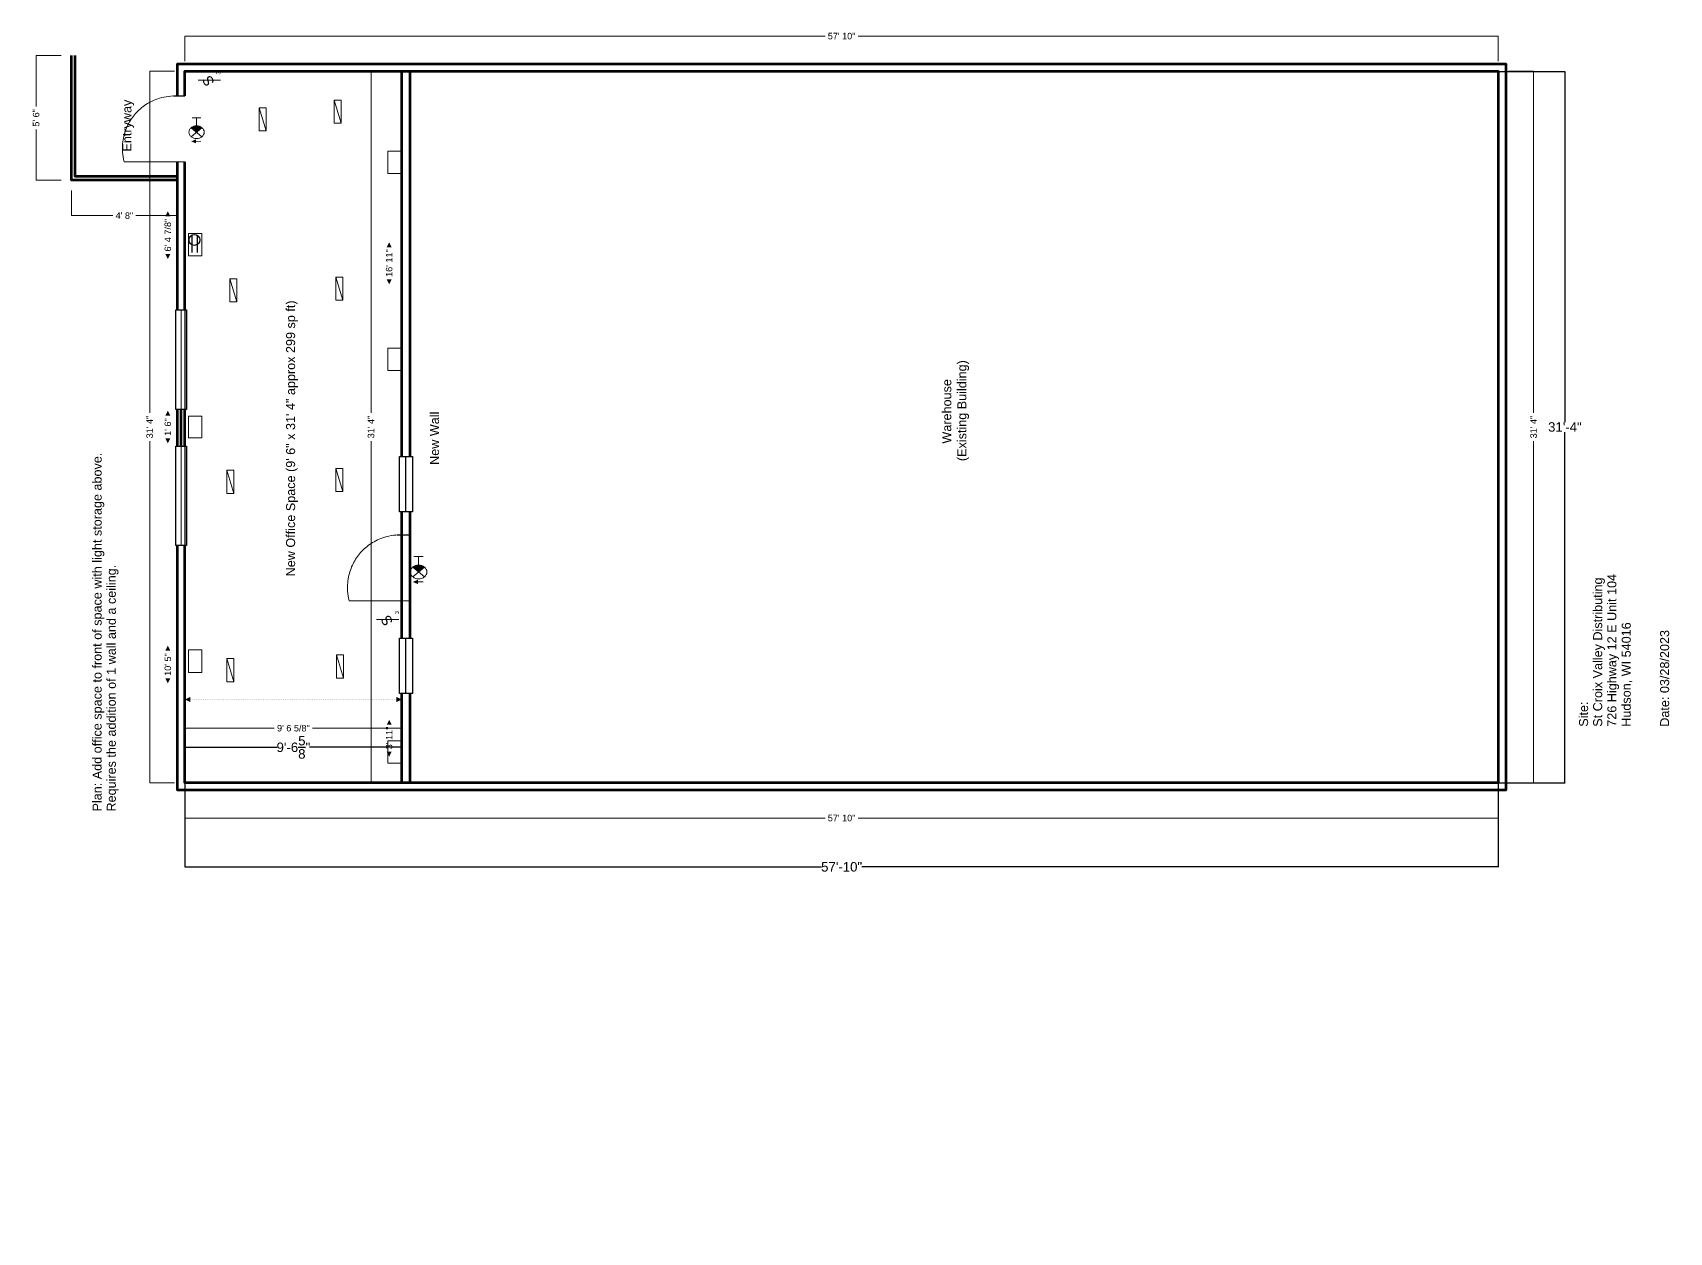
# Model space of a CAD drawing. Header units: inches. Extents: x -323 to 3091, y -1634 to 976.
# Drawn here: x -323 to 542, y 342 to 976 of the extents above; entities that cross this region are included whole.
import ezdxf

# ---------------------------------------------------------------- set-up
doc = ezdxf.new("R2010")
doc.units = ezdxf.units.IN
doc.header["$MEASUREMENT"] = 0
for name, color, linetype in [('PDF2_Geometry', 7, 'Continuous'), ('PDF2_Images', 7, 'Continuous'), ('PDF2_Text', 7, 'Continuous')]:
    doc.layers.add(name, color=color, linetype=linetype)
doc.layers.add('PDF2_Solid Fills', color=7, linetype='Continuous', true_color=0xffffff)
doc.styles.add('PDF Arial', font='arial.ttf')
doc.styles.add('PDF Comic Sans MS', font='comic.ttf')
doc.styles.get("Standard").update_dxf_attribs({"font": 'arial.ttf'})
doc.dimstyles.get("Standard").update_dxf_attribs({"dimtxt": 5, "dimasz": 0.18, "dimexe": 0.18, "dimexo": 0.0625, "dimgap": 0.09, "dimtad": 0, "dimtih": 1, "dimtoh": 1, "dimdec": 4, "dimzin": 0, "dimdsep": 46, "dimlunit": 4, "dimtxsty": 'Standard', "dimcen": 0.09, "dimadec": 0, "dimazin": 0, "dimtfac": 1, "dimtdec": 4, "dimtofl": 0, "dimtmove": 0, "dimatfit": 3, "dimfxl": 1, "dimtolj": 1, "dimtzin": 0, "dimarcsym": 0})
picture_1 = doc.add_image_def('image1.png', size_in_pixel=(45, 27))
picture_2 = doc.add_image_def('image2.png', size_in_pixel=(45, 27))
picture_3 = doc.add_image_def('image3.png', size_in_pixel=(44, 27))
picture_4 = doc.add_image_def('image4.png', size_in_pixel=(45, 27))
picture_5 = doc.add_image_def('image5.png', size_in_pixel=(45, 27))
picture_6 = doc.add_image_def('image6.png', size_in_pixel=(45, 27))

# ---------------------------------------------------------------- blocks, each defined once
blk = doc.blocks.new('*D6')
at = {"color": 0, "lineweight": -2, "transparency": 16777216}
for p, q in [((-242.17, 907.58), (-242.17, 534.77)), ((451.84, 579.36), (451.84, 534.77)), ((-241.99, 534.95), (94.22, 534.95)), ((451.66, 534.95), (115.46, 534.95))]:
    blk.add_line(p, q, dxfattribs=at)
at = {"color": 0, "transparency": 16777216}
for points in [[(-241.99, 534.98), (-241.99, 534.92), (-242.17, 534.95)], [(451.66, 534.98), (451.66, 534.92), (451.84, 534.95)]]:
    blk.add_solid(points, dxfattribs=at)
at = {"layer": 'Defpoints', "color": 0, "transparency": 16777216}
for p in [(-242.17, 907.64), (451.84, 579.43), (-242.17, 534.95)]:
    blk.add_point(p, dxfattribs=at)
at = {"color": 0, "transparency": 16777216, "insert": (104.84, 534.95), "char_height": 5, "attachment_point": 5}
blk.add_mtext('\\A1;57\'-10"', dxfattribs=at)
blk = doc.blocks.new('*D7')
at = {"color": 0, "lineweight": -2, "transparency": 16777216}
for p, q in [((451.91, 955.43), (487.22, 955.43)), ((487.04, 955.25), (487.04, 770.08)), ((487.04, 579.61), (487.04, 764.79)), ((451.91, 579.43), (487.22, 579.43))]:
    blk.add_line(p, q, dxfattribs=at)
at = {"color": 0, "transparency": 16777216}
for points in [[(487.01, 955.25), (487.07, 955.25), (487.04, 955.43)], [(487.01, 579.61), (487.07, 579.61), (487.04, 579.43)]]:
    blk.add_solid(points, dxfattribs=at)
at = {"layer": 'Defpoints', "color": 0, "transparency": 16777216}
for p in [(451.84, 955.43), (487.04, 955.43), (451.84, 579.43)]:
    blk.add_point(p, dxfattribs=at)
at = {"color": 0, "transparency": 16777216, "insert": (487.04, 767.43), "char_height": 5, "attachment_point": 5}
blk.add_mtext('\\A1;31\'-4"', dxfattribs=at)
blk = doc.blocks.new('*D8')
at = {"color": 0, "lineweight": -2, "transparency": 16777216}
for p, q in [((-242.17, 579.49), (-242.17, 598.34)), ((-241.99, 598.16), (-193.43, 598.16)), ((-127.75, 598.16), (-176.31, 598.16)), ((-127.57, 579.49), (-127.57, 598.34))]:
    blk.add_line(p, q, dxfattribs=at)
at = {"color": 0, "transparency": 16777216}
for points in [[(-241.99, 598.19), (-241.99, 598.13), (-242.17, 598.16)], [(-127.75, 598.19), (-127.75, 598.13), (-127.57, 598.16)]]:
    blk.add_solid(points, dxfattribs=at)
at = {"layer": 'Defpoints', "color": 0, "transparency": 16777216}
for p in [(-242.17, 598.16), (-242.17, 579.43), (-127.57, 579.43)]:
    blk.add_point(p, dxfattribs=at)
at = {"color": 0, "transparency": 16777216, "insert": (-184.87, 598.16), "char_height": 5, "attachment_point": 5}
blk.add_mtext('\\A1;9\'-6{\\H1x;\\S5/8;}"', dxfattribs=at)

msp = doc.modelspace()

# ---------------------------------------------------------------- hatches: boundary and pattern name
h = msp.add_hatch()
h.set_pattern_fill('ANSI31', color=256)
h.paths.add_polyline_path([(477.4475, 737.64625), (484.17525, 741.72228), (477.39193, 752.91858), (470.66418, 748.84255)], flags=9)
h.paths.add_polyline_path([(192.26156, 643.31197), (198.98931, 647.38801), (192.20599, 658.58431), (185.47824, 654.50827)], flags=9)
h.paths.add_polyline_path([(275.43996, 341.83509), (331.16549, 341.83509), (331.16549, 359.69868), (275.43996, 359.69868)], flags=9)
h.paths.add_polyline_path([(273.33562, 620.51725), (303.86361, 620.51725), (303.86361, 630.34829), (273.33562, 630.34829)], flags=9)
h.paths.add_polyline_path([(373.01777, 645.90007), (389.34942, 645.90007), (389.34942, 652.97259), (373.01777, 652.97259)], flags=9)
h.paths.add_polyline_path([(195.52678, 643.22863), (198.12786, 643.22863), (198.12786, 647.42622), (195.52678, 647.42622)], flags=9)
h.paths.add_polyline_path([(123.66336, 645.90007), (137.32848, 645.90007), (137.32848, 652.97259), (123.66336, 652.97259)], flags=9)
h.paths.add_polyline_path([(287.99249, 655.50029), (301.6576, 655.50029), (301.6576, 662.57281), (287.99249, 662.57281)], flags=9)
h.paths.add_polyline_path([(214.42429, 696.51892), (362.6352, 696.51892), (362.6352, 706.34997), (214.42429, 706.34997)], flags=9)
h.paths.add_polyline_path([(480.71271, 737.56291), (483.3138, 737.56291), (483.3138, 741.76049), (480.71271, 741.76049)], flags=9)
h.paths.add_polyline_path([(132.28665, 709.779), (132.28665, 690.78316), (139.35917, 690.78316), (139.35917, 709.779)], flags=9)
at = {"layer": 'PDF2_Solid Fills', "transparency": 33554559}
h = msp.add_hatch(color=256, dxfattribs=at)
h.paths.add_polyline_path([(-234.47991, 926.38182, 0.084068139), (-236.02031, 926.63784)], flags=0)
h.paths.add_polyline_path([(-233.17402, 925.65276, 0.091658808), (-234.47991, 926.38182)], flags=0)
h.paths.add_polyline_path([(-232.30145, 924.56163, 0.105047656), (-233.17402, 925.65276)], flags=0)
h.paths.add_polyline_path([(-231.99504, 923.27457, 0.117112256), (-232.30145, 924.56163)], flags=0)
h.paths.add_polyline_path([(-232.30145, 921.9875, 0.117112097), (-231.99504, 923.27457)], flags=0)
h.paths.add_polyline_path([(-233.17402, 920.89637, 0.105047903), (-232.30145, 921.9875)], flags=0)
h.paths.add_polyline_path([(-234.47991, 920.16731, 0.091659129), (-233.17402, 920.89637)], flags=0)
h.paths.add_polyline_path([(-236.02031, 919.9113, 0.084068426), (-234.47991, 920.16731)], flags=0)
h.paths.add_polyline_path([(-237.56071, 920.16731, 0.084068307), (-236.02031, 919.9113)], flags=0)
h.paths.add_polyline_path([(-238.8666, 920.89637, 0.091659368), (-237.56071, 920.16731)], flags=0)
h.paths.add_polyline_path([(-239.73917, 921.9875, 0.10504815), (-238.8666, 920.89637)], flags=0)
h.paths.add_polyline_path([(-240.04557, 923.27457, 0.117112419), (-239.73917, 921.9875)], flags=0)
h.paths.add_polyline_path([(-239.73917, 924.56163, 0.117112487), (-240.04557, 923.27457)], flags=0)
h.paths.add_polyline_path([(-238.8666, 925.65276, 0.105047783), (-239.73917, 924.56163)], flags=0)
h.paths.add_polyline_path([(-237.56071, 926.38182, 0.091659142), (-238.8666, 925.65276)], flags=0)
h.paths.add_polyline_path([(-236.02031, 926.63784, 0.084068087), (-237.56071, 926.38182)], flags=0)
for points in [[(-233.23976, 925.58117), (-236.06951, 923.26372), (-238.84311, 925.58117), (-238.78642, 925.62495), (-238.72992, 925.66798), (-238.67323, 925.70997), (-238.61672, 925.75121), (-238.56003, 925.7914), (-238.50352, 925.83085), (-238.44683, 925.86925), (-238.39014, 925.90675), (-238.33364, 925.94351), (-238.27695, 925.97922), (-238.22044, 926.01418), (-238.16375, 926.0481), (-238.10724, 926.08127), (-238.05055, 926.1134), (-237.99404, 926.14477), (-237.93736, 926.1751), (-237.88085, 926.20469), (-237.82416, 926.23323), (-237.76765, 926.26102), (-237.71096, 926.28776), (-237.65445, 926.31376), (-237.59776, 926.33872), (-237.54126, 926.36292), (-237.48475, 926.38623), (-237.42806, 926.40849), (-237.37155, 926.43001), (-237.31486, 926.45048), (-237.25835, 926.4702), (-237.20184, 926.48903), (-237.14515, 926.50681), (-237.08847, 926.52399), (-237.03178, 926.53998), (-236.97527, 926.55522), (-236.91876, 926.56956), (-236.86207, 926.58286), (-236.80556, 926.59541), (-236.74905, 926.60707), (-236.69219, 926.61783), (-236.63568, 926.62769), (-236.57917, 926.63665), (-236.52248, 926.64457), (-236.46597, 926.65174), (-236.40946, 926.65802), (-236.3526, 926.6634), (-236.29609, 926.66788), (-236.23958, 926.67147), (-236.18307, 926.67416), (-236.1262, 926.67595), (-236.06969, 926.67685), (-236.01318, 926.67685), (-235.95667, 926.67595), (-235.89981, 926.67416), (-235.8433, 926.67147), (-235.78679, 926.66788), (-235.73028, 926.6634), (-235.67341, 926.65802), (-235.6169, 926.65174), (-235.56039, 926.64457), (-235.50371, 926.63665), (-235.4472, 926.62769), (-235.39069, 926.61783), (-235.33382, 926.60707), (-235.27731, 926.59541), (-235.2208, 926.58286), (-235.16412, 926.56956), (-235.10761, 926.55522), (-235.0511, 926.53998), (-234.99441, 926.52399), (-234.93772, 926.50681), (-234.88103, 926.48903), (-234.82452, 926.4702), (-234.76801, 926.45048), (-234.71133, 926.43001), (-234.65482, 926.40849), (-234.59813, 926.38623), (-234.54162, 926.36292), (-234.48511, 926.33872), (-234.42842, 926.31376), (-234.37191, 926.28776), (-234.31523, 926.26102), (-234.25872, 926.23323), (-234.20203, 926.20469), (-234.14552, 926.1751), (-234.08883, 926.14477), (-234.03232, 926.1134), (-233.97563, 926.08127), (-233.91913, 926.0481), (-233.86244, 926.01418), (-233.80593, 925.97922), (-233.74924, 925.94351), (-233.69273, 925.90675), (-233.63604, 925.86925), (-233.57935, 925.83085), (-233.52285, 925.7914), (-233.46616, 925.75121), (-233.40965, 925.70997), (-233.35296, 925.66798), (-233.29645, 925.62495)], [(-115.69988, 693.32354), (-118.76453, 690.81371), (-121.76837, 693.32354), (-121.70698, 693.37096), (-121.64578, 693.41756), (-121.58439, 693.46303), (-121.52319, 693.50769), (-121.46179, 693.55122), (-121.40059, 693.59394), (-121.3392, 693.63553), (-121.2778, 693.67615), (-121.2166, 693.71596), (-121.15521, 693.75463), (-121.09401, 693.7925), (-121.03262, 693.82923), (-120.97142, 693.86515), (-120.91002, 693.89995), (-120.84882, 693.93393), (-120.78743, 693.96678), (-120.72623, 693.99882), (-120.66483, 694.02973), (-120.60364, 694.05982), (-120.54224, 694.08879), (-120.48104, 694.11695), (-120.41965, 694.14397), (-120.35845, 694.17018), (-120.29725, 694.19543), (-120.23585, 694.21954), (-120.17465, 694.24284), (-120.11326, 694.26501), (-120.05206, 694.28637), (-119.99086, 694.30676), (-119.92947, 694.32602), (-119.86807, 694.34463), (-119.80668, 694.36194), (-119.74548, 694.37845), (-119.68428, 694.39398), (-119.62288, 694.40838), (-119.56168, 694.42198), (-119.50048, 694.4346), (-119.4389, 694.44625), (-119.3777, 694.45693), (-119.3165, 694.46664), (-119.2551, 694.47522), (-119.1939, 694.48298), (-119.1327, 694.48978), (-119.07112, 694.49561), (-119.00992, 694.50046), (-118.94872, 694.50434), (-118.88752, 694.50726), (-118.82593, 694.5092), (-118.76473, 694.51017), (-118.70353, 694.51017), (-118.64233, 694.5092), (-118.58074, 694.50726), (-118.51954, 694.50434), (-118.45834, 694.50046), (-118.39714, 694.49561), (-118.33555, 694.48978), (-118.27435, 694.48298), (-118.21315, 694.47522), (-118.15176, 694.46664), (-118.09056, 694.45693), (-118.02936, 694.44625), (-117.96777, 694.4346), (-117.90657, 694.42198), (-117.84537, 694.40838), (-117.78398, 694.39398), (-117.72278, 694.37845), (-117.66158, 694.36194), (-117.60018, 694.34463), (-117.53879, 694.32602), (-117.4774, 694.30676), (-117.4162, 694.28637), (-117.355, 694.26501), (-117.2936, 694.24284), (-117.2324, 694.21954), (-117.17101, 694.19543), (-117.10981, 694.17018), (-117.04861, 694.14397), (-116.98722, 694.11695), (-116.92602, 694.08879), (-116.86462, 694.05982), (-116.80342, 694.02973), (-116.74203, 693.99882), (-116.68083, 693.96678), (-116.61943, 693.93393), (-116.55823, 693.89995), (-116.49684, 693.86515), (-116.43564, 693.82923), (-116.37425, 693.7925), (-116.31305, 693.75463), (-116.25165, 693.71596), (-116.19045, 693.67615), (-116.12906, 693.63553), (-116.06767, 693.59394), (-116.00647, 693.55122), (-115.94507, 693.50769), (-115.88387, 693.46303), (-115.82248, 693.41756), (-115.76128, 693.37096)]]:
    msp.add_hatch(color=7, dxfattribs=at).paths.add_polyline_path(points)
h = msp.add_hatch(color=256, dxfattribs=at)
h.paths.add_polyline_path([(-117.04299, 694.19068, 0.084068141), (-118.71126, 694.46794)], flags=0)
h.paths.add_polyline_path([(-115.6287, 693.40109, 0.091658809), (-117.04299, 694.19068)], flags=0)
h.paths.add_polyline_path([(-114.6837, 692.21939, 0.105047655), (-115.6287, 693.40109)], flags=0)
h.paths.add_polyline_path([(-114.35186, 690.82548, 0.117112253), (-114.6837, 692.21939)], flags=0)
h.paths.add_polyline_path([(-114.6837, 689.43157, 0.117112094), (-114.35186, 690.82548)], flags=0)
h.paths.add_polyline_path([(-115.6287, 688.24988, 0.105047903), (-114.6837, 689.43157)], flags=0)
h.paths.add_polyline_path([(-117.04299, 687.46029, 0.09165913), (-115.6287, 688.24988)], flags=0)
h.paths.add_polyline_path([(-118.71126, 687.18302, 0.084068429), (-117.04299, 687.46029)], flags=0)
h.paths.add_polyline_path([(-120.37954, 687.46029, 0.08406831), (-118.71126, 687.18302)], flags=0)
h.paths.add_polyline_path([(-121.79383, 688.24988, 0.09165937), (-120.37954, 687.46029)], flags=0)
h.paths.add_polyline_path([(-122.73883, 689.43157, 0.10504815), (-121.79383, 688.24988)], flags=0)
h.paths.add_polyline_path([(-123.07067, 690.82548, 0.117112415), (-122.73883, 689.43157)], flags=0)
h.paths.add_polyline_path([(-122.73883, 692.21939, 0.117112483), (-123.07067, 690.82548)], flags=0)
h.paths.add_polyline_path([(-121.79383, 693.40109, 0.105047782), (-122.73883, 692.21939)], flags=0)
h.paths.add_polyline_path([(-120.37954, 694.19068, 0.091659143), (-121.79383, 693.40109)], flags=0)
h.paths.add_polyline_path([(-118.71126, 694.46794, 0.08406809), (-120.37954, 694.19068)], flags=0)
h = msp.add_hatch(color=7, dxfattribs=at)
h.paths.add_polyline_path([(-239.29215, 623.66726), (-238.81214, 623.66726), (-238.81214, 623.18724), (-239.29215, 623.18724)], flags=0)
h.paths.add_polyline_path([(-238.33213, 623.66726), (-237.85212, 623.66726), (-237.85212, 623.18724), (-238.33213, 623.18724)], flags=0)
h.paths.add_polyline_path([(-237.37211, 623.66726), (-236.8921, 623.66726), (-236.8921, 623.18724), (-237.37211, 623.18724)], flags=0)
h.paths.add_polyline_path([(-236.41208, 623.66726), (-235.93207, 623.66726), (-235.93207, 623.18724), (-236.41208, 623.18724)], flags=0)
h.paths.add_polyline_path([(-235.45206, 623.66726), (-234.97205, 623.66726), (-234.97205, 623.18724), (-235.45206, 623.18724)], flags=0)
h.paths.add_polyline_path([(-234.49204, 623.66726), (-234.01203, 623.66726), (-234.01203, 623.18724), (-234.49204, 623.18724)], flags=0)
h.paths.add_polyline_path([(-233.53201, 623.66726), (-233.052, 623.66726), (-233.052, 623.18724), (-233.53201, 623.18724)], flags=0)
h.paths.add_polyline_path([(-232.57199, 623.66726), (-232.09198, 623.66726), (-232.09198, 623.18724), (-232.57199, 623.18724)], flags=0)
h.paths.add_polyline_path([(-231.61197, 623.66726), (-231.13196, 623.66726), (-231.13196, 623.18724), (-231.61197, 623.18724)], flags=0)
h.paths.add_polyline_path([(-230.65195, 623.66726), (-230.17193, 623.66726), (-230.17193, 623.18724), (-230.65195, 623.18724)], flags=0)
h.paths.add_polyline_path([(-229.69192, 623.66726), (-229.21191, 623.66726), (-229.21191, 623.18724), (-229.69192, 623.18724)], flags=0)
h.paths.add_polyline_path([(-228.7319, 623.66726), (-228.25189, 623.66726), (-228.25189, 623.18724), (-228.7319, 623.18724)], flags=0)
h.paths.add_polyline_path([(-227.77188, 623.66726), (-227.29186, 623.66726), (-227.29186, 623.18724), (-227.77188, 623.18724)], flags=0)
h.paths.add_polyline_path([(-226.81185, 623.66726), (-226.33184, 623.66726), (-226.33184, 623.18724), (-226.81185, 623.18724)], flags=0)
h.paths.add_polyline_path([(-225.85183, 623.66726), (-225.37182, 623.66726), (-225.37182, 623.18724), (-225.85183, 623.18724)], flags=0)
h.paths.add_polyline_path([(-224.89181, 623.66726), (-224.41179, 623.66726), (-224.41179, 623.18724), (-224.89181, 623.18724)], flags=0)
h.paths.add_polyline_path([(-223.93178, 623.66726), (-223.45177, 623.66726), (-223.45177, 623.18724), (-223.93178, 623.18724)], flags=0)
h.paths.add_polyline_path([(-222.97176, 623.66726), (-222.49175, 623.66726), (-222.49175, 623.18724), (-222.97176, 623.18724)], flags=0)
h.paths.add_polyline_path([(-222.01174, 623.66726), (-221.53172, 623.66726), (-221.53172, 623.18724), (-222.01174, 623.18724)], flags=0)
h.paths.add_polyline_path([(-221.05171, 623.66726), (-220.5717, 623.66726), (-220.5717, 623.18724), (-221.05171, 623.18724)], flags=0)
h.paths.add_polyline_path([(-220.09169, 623.66726), (-219.61168, 623.66726), (-219.61168, 623.18724), (-220.09169, 623.18724)], flags=0)
h.paths.add_polyline_path([(-219.13167, 623.66726), (-218.65166, 623.66726), (-218.65166, 623.18724), (-219.13167, 623.18724)], flags=0)
h.paths.add_polyline_path([(-218.17164, 623.66726), (-217.69163, 623.66726), (-217.69163, 623.18724), (-218.17164, 623.18724)], flags=0)
h.paths.add_polyline_path([(-217.21162, 623.66726), (-216.73161, 623.66726), (-216.73161, 623.18724), (-217.21162, 623.18724)], flags=0)
h.paths.add_polyline_path([(-216.2516, 623.66726), (-215.77159, 623.66726), (-215.77159, 623.18724), (-216.2516, 623.18724)], flags=0)
h.paths.add_polyline_path([(-215.29157, 623.66726), (-214.81156, 623.66726), (-214.81156, 623.18724), (-215.29157, 623.18724)], flags=0)
h.paths.add_polyline_path([(-214.33155, 623.66726), (-213.85154, 623.66726), (-213.85154, 623.18724), (-214.33155, 623.18724)], flags=0)
h.paths.add_polyline_path([(-213.37153, 623.66726), (-212.89152, 623.66726), (-212.89152, 623.18724), (-213.37153, 623.18724)], flags=0)
h.paths.add_polyline_path([(-212.4115, 623.66726), (-211.93149, 623.66726), (-211.93149, 623.18724), (-212.4115, 623.18724)], flags=0)
h.paths.add_polyline_path([(-211.45148, 623.66726), (-210.97147, 623.66726), (-210.97147, 623.18724), (-211.45148, 623.18724)], flags=0)
h.paths.add_polyline_path([(-210.49146, 623.66726), (-210.01145, 623.66726), (-210.01145, 623.18724), (-210.49146, 623.18724)], flags=0)
h.paths.add_polyline_path([(-209.53143, 623.66726), (-209.05142, 623.66726), (-209.05142, 623.18724), (-209.53143, 623.18724)], flags=0)
h.paths.add_polyline_path([(-208.57141, 623.66726), (-208.0914, 623.66726), (-208.0914, 623.18724), (-208.57141, 623.18724)], flags=0)
h.paths.add_polyline_path([(-207.61139, 623.66726), (-207.13138, 623.66726), (-207.13138, 623.18724), (-207.61139, 623.18724)], flags=0)
h.paths.add_polyline_path([(-206.65137, 623.66726), (-206.17135, 623.66726), (-206.17135, 623.18724), (-206.65137, 623.18724)], flags=0)
h.paths.add_polyline_path([(-205.69134, 623.66726), (-205.21133, 623.66726), (-205.21133, 623.18724), (-205.69134, 623.18724)], flags=0)
h.paths.add_polyline_path([(-204.73132, 623.66726), (-204.25131, 623.66726), (-204.25131, 623.18724), (-204.73132, 623.18724)], flags=0)
h.paths.add_polyline_path([(-203.7713, 623.66726), (-203.29128, 623.66726), (-203.29128, 623.18724), (-203.7713, 623.18724)], flags=0)
h.paths.add_polyline_path([(-202.81127, 623.66726), (-202.33126, 623.66726), (-202.33126, 623.18724), (-202.81127, 623.18724)], flags=0)
h.paths.add_polyline_path([(-201.85125, 623.66726), (-201.37124, 623.66726), (-201.37124, 623.18724), (-201.85125, 623.18724)], flags=0)
h.paths.add_polyline_path([(-200.89123, 623.66726), (-200.41121, 623.66726), (-200.41121, 623.18724), (-200.89123, 623.18724)], flags=0)
h.paths.add_polyline_path([(-199.9312, 623.66726), (-199.45119, 623.66726), (-199.45119, 623.18724), (-199.9312, 623.18724)], flags=0)
h.paths.add_polyline_path([(-198.97118, 623.66726), (-198.49117, 623.66726), (-198.49117, 623.18724), (-198.97118, 623.18724)], flags=0)
h.paths.add_polyline_path([(-198.01116, 623.66726), (-197.53114, 623.66726), (-197.53114, 623.18724), (-198.01116, 623.18724)], flags=0)
h.paths.add_polyline_path([(-197.05113, 623.66726), (-196.57112, 623.66726), (-196.57112, 623.18724), (-197.05113, 623.18724)], flags=0)
h.paths.add_polyline_path([(-196.09111, 623.66726), (-195.6111, 623.66726), (-195.6111, 623.18724), (-196.09111, 623.18724)], flags=0)
h.paths.add_polyline_path([(-195.13109, 623.66726), (-194.65108, 623.66726), (-194.65108, 623.18724), (-195.13109, 623.18724)], flags=0)
h.paths.add_polyline_path([(-194.17106, 623.66726), (-193.69105, 623.66726), (-193.69105, 623.18724), (-194.17106, 623.18724)], flags=0)
h.paths.add_polyline_path([(-193.21104, 623.66726), (-192.73103, 623.66726), (-192.73103, 623.18724), (-193.21104, 623.18724)], flags=0)
h.paths.add_polyline_path([(-192.25102, 623.66726), (-191.77101, 623.66726), (-191.77101, 623.18724), (-192.25102, 623.18724)], flags=0)
h.paths.add_polyline_path([(-191.29099, 623.66726), (-190.81098, 623.66726), (-190.81098, 623.18724), (-191.29099, 623.18724)], flags=0)
h.paths.add_polyline_path([(-190.33097, 623.66726), (-189.85096, 623.66726), (-189.85096, 623.18724), (-190.33097, 623.18724)], flags=0)
h.paths.add_polyline_path([(-189.37095, 623.66726), (-188.89094, 623.66726), (-188.89094, 623.18724), (-189.37095, 623.18724)], flags=0)
h.paths.add_polyline_path([(-188.41092, 623.66726), (-187.93091, 623.66726), (-187.93091, 623.18724), (-188.41092, 623.18724)], flags=0)
h.paths.add_polyline_path([(-187.4509, 623.66726), (-186.97089, 623.66726), (-186.97089, 623.18724), (-187.4509, 623.18724)], flags=0)
h.paths.add_polyline_path([(-186.49088, 623.66726), (-186.01087, 623.66726), (-186.01087, 623.18724), (-186.49088, 623.18724)], flags=0)
h.paths.add_polyline_path([(-185.53086, 623.66726), (-185.05084, 623.66726), (-185.05084, 623.18724), (-185.53086, 623.18724)], flags=0)
h.paths.add_polyline_path([(-184.57083, 623.66726), (-184.09082, 623.66726), (-184.09082, 623.18724), (-184.57083, 623.18724)], flags=0)
h.paths.add_polyline_path([(-183.61081, 623.66726), (-183.1308, 623.66726), (-183.1308, 623.18724), (-183.61081, 623.18724)], flags=0)
h.paths.add_polyline_path([(-182.65079, 623.66726), (-182.17077, 623.66726), (-182.17077, 623.18724), (-182.65079, 623.18724)], flags=0)
h.paths.add_polyline_path([(-181.69076, 623.66726), (-181.21075, 623.66726), (-181.21075, 623.18724), (-181.69076, 623.18724)], flags=0)
h.paths.add_polyline_path([(-180.73074, 623.66726), (-180.25073, 623.66726), (-180.25073, 623.18724), (-180.73074, 623.18724)], flags=0)
h.paths.add_polyline_path([(-179.77072, 623.66726), (-179.2907, 623.66726), (-179.2907, 623.18724), (-179.77072, 623.18724)], flags=0)
h.paths.add_polyline_path([(-178.81069, 623.66726), (-178.33068, 623.66726), (-178.33068, 623.18724), (-178.81069, 623.18724)], flags=0)
h.paths.add_polyline_path([(-177.85067, 623.66726), (-177.37066, 623.66726), (-177.37066, 623.18724), (-177.85067, 623.18724)], flags=0)
h.paths.add_polyline_path([(-176.89065, 623.66726), (-176.41063, 623.66726), (-176.41063, 623.18724), (-176.89065, 623.18724)], flags=0)
h.paths.add_polyline_path([(-175.93062, 623.66726), (-175.45061, 623.66726), (-175.45061, 623.18724), (-175.93062, 623.18724)], flags=0)
h.paths.add_polyline_path([(-174.9706, 623.66726), (-174.49059, 623.66726), (-174.49059, 623.18724), (-174.9706, 623.18724)], flags=0)
h.paths.add_polyline_path([(-174.01058, 623.66726), (-173.53057, 623.66726), (-173.53057, 623.18724), (-174.01058, 623.18724)], flags=0)
h.paths.add_polyline_path([(-173.05055, 623.66726), (-172.57054, 623.66726), (-172.57054, 623.18724), (-173.05055, 623.18724)], flags=0)
h.paths.add_polyline_path([(-172.09053, 623.66726), (-171.61052, 623.66726), (-171.61052, 623.18724), (-172.09053, 623.18724)], flags=0)
h.paths.add_polyline_path([(-171.13051, 623.66726), (-170.6505, 623.66726), (-170.6505, 623.18724), (-171.13051, 623.18724)], flags=0)
h.paths.add_polyline_path([(-170.17048, 623.66726), (-169.69047, 623.66726), (-169.69047, 623.18724), (-170.17048, 623.18724)], flags=0)
h.paths.add_polyline_path([(-169.21046, 623.66726), (-168.73045, 623.66726), (-168.73045, 623.18724), (-169.21046, 623.18724)], flags=0)
h.paths.add_polyline_path([(-168.25044, 623.66726), (-167.77043, 623.66726), (-167.77043, 623.18724), (-168.25044, 623.18724)], flags=0)
h.paths.add_polyline_path([(-167.29041, 623.66726), (-166.8104, 623.66726), (-166.8104, 623.18724), (-167.29041, 623.18724)], flags=0)
h.paths.add_polyline_path([(-166.33039, 623.66726), (-165.85038, 623.66726), (-165.85038, 623.18724), (-166.33039, 623.18724)], flags=0)
h.paths.add_polyline_path([(-165.37037, 623.66726), (-164.89036, 623.66726), (-164.89036, 623.18724), (-165.37037, 623.18724)], flags=0)
h.paths.add_polyline_path([(-164.41034, 623.66726), (-163.93033, 623.66726), (-163.93033, 623.18724), (-164.41034, 623.18724)], flags=0)
h.paths.add_polyline_path([(-163.45032, 623.66726), (-162.97031, 623.66726), (-162.97031, 623.18724), (-163.45032, 623.18724)], flags=0)
h.paths.add_polyline_path([(-162.4903, 623.66726), (-162.01029, 623.66726), (-162.01029, 623.18724), (-162.4903, 623.18724)], flags=0)
h.paths.add_polyline_path([(-161.53028, 623.66726), (-161.05026, 623.66726), (-161.05026, 623.18724), (-161.53028, 623.18724)], flags=0)
h.paths.add_polyline_path([(-160.57025, 623.66726), (-160.09024, 623.66726), (-160.09024, 623.18724), (-160.57025, 623.18724)], flags=0)
h.paths.add_polyline_path([(-159.61023, 623.66726), (-159.13022, 623.66726), (-159.13022, 623.18724), (-159.61023, 623.18724)], flags=0)
h.paths.add_polyline_path([(-158.65021, 623.66726), (-158.17019, 623.66726), (-158.17019, 623.18724), (-158.65021, 623.18724)], flags=0)
h.paths.add_polyline_path([(-157.69018, 623.66726), (-157.21017, 623.66726), (-157.21017, 623.18724), (-157.69018, 623.18724)], flags=0)
h.paths.add_polyline_path([(-156.73016, 623.66726), (-156.25015, 623.66726), (-156.25015, 623.18724), (-156.73016, 623.18724)], flags=0)
h.paths.add_polyline_path([(-155.77014, 623.66726), (-155.29012, 623.66726), (-155.29012, 623.18724), (-155.77014, 623.18724)], flags=0)
h.paths.add_polyline_path([(-154.81011, 623.66726), (-154.3301, 623.66726), (-154.3301, 623.18724), (-154.81011, 623.18724)], flags=0)
h.paths.add_polyline_path([(-153.85009, 623.66726), (-153.37008, 623.66726), (-153.37008, 623.18724), (-153.85009, 623.18724)], flags=0)
h.paths.add_polyline_path([(-152.89007, 623.66726), (-152.41005, 623.66726), (-152.41005, 623.18724), (-152.89007, 623.18724)], flags=0)
h.paths.add_polyline_path([(-151.93004, 623.66726), (-151.45003, 623.66726), (-151.45003, 623.18724), (-151.93004, 623.18724)], flags=0)
h.paths.add_polyline_path([(-150.97002, 623.66726), (-150.49001, 623.66726), (-150.49001, 623.18724), (-150.97002, 623.18724)], flags=0)
h.paths.add_polyline_path([(-150.01, 623.66726), (-149.52999, 623.66726), (-149.52999, 623.18724), (-150.01, 623.18724)], flags=0)
h.paths.add_polyline_path([(-149.04997, 623.66726), (-148.56996, 623.66726), (-148.56996, 623.18724), (-149.04997, 623.18724)], flags=0)
h.paths.add_polyline_path([(-148.08995, 623.66726), (-147.60994, 623.66726), (-147.60994, 623.18724), (-148.08995, 623.18724)], flags=0)
h.paths.add_polyline_path([(-147.12993, 623.66726), (-146.64992, 623.66726), (-146.64992, 623.18724), (-147.12993, 623.18724)], flags=0)
h.paths.add_polyline_path([(-146.1699, 623.66726), (-145.68989, 623.66726), (-145.68989, 623.18724), (-146.1699, 623.18724)], flags=0)
h.paths.add_polyline_path([(-145.20988, 623.66726), (-144.72987, 623.66726), (-144.72987, 623.18724), (-145.20988, 623.18724)], flags=0)
h.paths.add_polyline_path([(-144.24986, 623.66726), (-143.76985, 623.66726), (-143.76985, 623.18724), (-144.24986, 623.18724)], flags=0)
h.paths.add_polyline_path([(-143.28983, 623.66726), (-142.80982, 623.66726), (-142.80982, 623.18724), (-143.28983, 623.18724)], flags=0)
h.paths.add_polyline_path([(-142.32981, 623.66726), (-141.8498, 623.66726), (-141.8498, 623.18724), (-142.32981, 623.18724)], flags=0)
h.paths.add_polyline_path([(-141.36979, 623.66726), (-140.88978, 623.66726), (-140.88978, 623.18724), (-141.36979, 623.18724)], flags=0)
h.paths.add_polyline_path([(-140.40976, 623.66726), (-139.92975, 623.66726), (-139.92975, 623.18724), (-140.40976, 623.18724)], flags=0)
h.paths.add_polyline_path([(-139.44974, 623.66726), (-138.96973, 623.66726), (-138.96973, 623.18724), (-139.44974, 623.18724)], flags=0)
h.paths.add_polyline_path([(-138.48972, 623.66726), (-138.00971, 623.66726), (-138.00971, 623.18724), (-138.48972, 623.18724)], flags=0)
h.paths.add_polyline_path([(-137.5297, 623.66726), (-137.04968, 623.66726), (-137.04968, 623.18724), (-137.5297, 623.18724)], flags=0)
h.paths.add_polyline_path([(-136.56967, 623.66726), (-136.08966, 623.66726), (-136.08966, 623.18724), (-136.56967, 623.18724)], flags=0)
h.paths.add_polyline_path([(-135.60965, 623.66726), (-135.12964, 623.66726), (-135.12964, 623.18724), (-135.60965, 623.18724)], flags=0)
h.paths.add_polyline_path([(-134.64963, 623.66726), (-134.16961, 623.66726), (-134.16961, 623.18724), (-134.64963, 623.18724)], flags=0)
h.paths.add_polyline_path([(-133.6896, 623.66726), (-133.20959, 623.66726), (-133.20959, 623.18724), (-133.6896, 623.18724)], flags=0)
h.paths.add_polyline_path([(-132.72958, 623.66726), (-132.24957, 623.66726), (-132.24957, 623.18724), (-132.72958, 623.18724)], flags=0)
h.paths.add_polyline_path([(-131.76956, 623.66726), (-131.28954, 623.66726), (-131.28954, 623.18724), (-131.76956, 623.18724)], flags=0)
h.paths.add_polyline_path([(-130.80953, 623.66726), (-130.44952, 623.66726), (-130.44952, 623.18724), (-130.80953, 623.18724)], flags=0)

# ---------------------------------------------------------------- linework, layer by layer
for p, q in [((-248.23684, 942.40981), (-242.17176, 942.40981)), ((-238.56035, 868.84889), (-238.56035, 859.6356)), ((-235.72164, 868.8083), (-235.72164, 859.59501)), ((-125.40641, 722.62418), (-125.40641, 751.84565)), ((-129.96815, 710.37116), (-123.21047, 710.37116)), ((-125.40641, 626.61177), (-125.40641, 655.83324))]:
    msp.add_line(p, q)
for points in [[(-246.91293, 776.78161), (-246.91293, 829.38027), (-241.35724, 829.38027), (-241.35724, 776.78161)], [(-246.94981, 704.7799), (-246.94981, 757.37856), (-241.39412, 757.37856), (-241.39412, 704.7799)], [(-128.83818, 722.62447), (-128.83818, 751.84565), (-121.97464, 751.84565), (-121.97464, 722.62447)], [(-128.83818, 626.61206), (-128.83818, 655.83324), (-121.97464, 655.83324), (-121.97464, 626.61206)]]:
    msp.add_lwpolyline(points, close=True)
msp.add_circle((-237.1768, 866.32473), 2.87847)
at = {"layer": 'PDF2_Geometry', "color": 161, "lineweight": 15, "true_color": 0x9999ff}
for points in [[(-242.17177, 960.87494), (-242.17177, 974.07526), (96.07993, 974.07526)], [(113.59314, 974.07526), (451.84484, 974.07526), (451.84484, 960.87494)], [(-320.81398, 936.92286), (-320.81398, 963.83519), (-307.61366, 963.83519)], [(-260.81254, 774.85507), (-260.81254, 955.43496), (-247.61222, 955.43496)], [(-143.85098, 774.85509), (-143.85098, 955.43498), (-130.65066, 955.43498)], [(457.28482, 955.43496), (470.48514, 955.43496), (470.48514, 774.85507)], [(-307.61366, 897.8336), (-320.81398, 897.8336), (-320.81398, 924.74593)], [(-280.26164, 879.19331), (-302.17369, 879.19331), (-302.17369, 892.39363)], [(-246.17217, 892.39363), (-246.17217, 879.19331), (-268.08423, 879.19331)], [(-247.61222, 579.42604), (-260.81254, 579.42604), (-260.81254, 760.00592)], [(-130.65066, 579.42605), (-143.85098, 579.42605), (-143.85098, 760.00593)], [(470.48514, 760.00592), (470.48514, 579.42604), (457.28482, 579.42604)], [(-242.17222, 621.5072), (-242.17222, 608.30688), (-194.96356, 608.30688)], [(-174.77811, 608.30688), (-127.56945, 608.30688), (-127.56945, 621.5072)], [(96.07993, 560.78527), (-242.17177, 560.78527), (-242.17177, 573.98559)], [(451.84484, 573.98559), (451.84484, 560.78527), (113.59314, 560.78527)]]:
    msp.add_lwpolyline(points, dxfattribs=at)
at = {"layer": 'PDF2_Geometry', "lineweight": 120}
for points in [[(-246.17217, 897.8336), (-302.17369, 897.8336), (-302.17369, 963.83519)], [(-246.17217, 899.83382), (-300.17347, 899.83382), (-300.17347, 963.83519)], [(-246.17219, 942.4098), (-246.17219, 959.43538), (455.84526, 959.43538), (455.84526, 575.42561), (-246.17219, 575.42561), (-246.17219, 704.7799)], [(-242.17176, 942.4098), (-242.17176, 955.43495), (451.84483, 955.43495), (451.84483, 579.42605), (-242.17176, 579.42605), (-242.17176, 704.7799)], [(-127.56945, 751.84565), (-127.56945, 955.43498)], [(-123.21047, 751.84565), (-123.21047, 955.43498)], [(-246.17219, 829.38027), (-246.17219, 907.63973)], [(-242.17176, 829.38027), (-242.17176, 907.63973)], [(-246.17219, 757.37856), (-246.17219, 776.78161)], [(-244.17198, 757.37856), (-244.17198, 776.78161)], [(-242.17176, 757.37856), (-242.17176, 776.78161)], [(-127.56945, 655.83353), (-127.56945, 722.62447)], [(-123.21047, 655.83353), (-123.21047, 722.62447)], [(-127.56945, 579.42605), (-127.56945, 626.61206)], [(-123.21047, 579.42605), (-123.21047, 626.61206)]]:
    msp.add_lwpolyline(points, dxfattribs=at)
at = {"layer": 'PDF2_Geometry', "lineweight": 15}
for points in [[(-235.23873, 950.84445), (-223.4651, 950.84445)], [(-140.90447, 665.65852), (-129.13084, 665.65852)]]:
    msp.add_lwpolyline(points, dxfattribs=at)
at = {"layer": 'PDF2_Geometry', "lineweight": 20}
for points in [[(-248.23684, 942.40981), (-249.622, 942.34334), (-250.92739, 942.21719), (-252.16403, 942.03872), (-253.34115, 941.81533), (-254.46488, 941.55194), (-255.54073, 941.25224), (-256.57301, 940.91992), (-257.56539, 940.55745), (-258.52096, 940.16667), (-259.44154, 939.75005), (-260.32898, 939.30881), (-261.18635, 938.84357), (-262.01364, 938.35678), (-262.8121, 937.84846), (-263.58416, 937.31922), (-264.32983, 936.7709), (-265.04972, 936.20289), (-265.74507, 935.61579), (-266.41648, 935.01086), (-267.06334, 934.38807), (-267.68749, 933.74744), (-268.28771, 933.08958), (-268.86584, 932.41448), (-269.42064, 931.72155), (-269.95335, 931.01199), (-270.46274, 930.2852), (-270.94942, 929.5418), (-271.41339, 928.78055), (-271.85405, 928.00207), (-272.27138, 927.20574), (-272.66538, 926.39157), (-273.03485, 925.55893), (-273.37914, 924.70722), (-273.69828, 923.83705), (-273.99102, 922.94656), (-274.25676, 922.03577), (-274.49366, 921.10406), (-274.70171, 920.14957), (-274.87846, 919.1717), (-275.02269, 918.16922), (-275.13193, 917.14088), (-275.20435, 916.08424), (-275.23626, 914.99745), (-275.2246, 913.87742), (-275.16568, 912.7217), (-275.05337, 911.52598), (-274.88153, 910.28533), (-274.64095, 908.99299), (-274.31998, 907.63973), (-242.17176, 907.63973)], [(-129.27556, 710.40439), (-130.66073, 710.33792), (-131.96611, 710.21177), (-133.20276, 710.0333), (-134.37988, 709.80991), (-135.5036, 709.54652), (-136.57946, 709.24682), (-137.61173, 708.91451), (-138.60412, 708.55204), (-139.55968, 708.16126), (-140.48027, 707.74463), (-141.3677, 707.30339), (-142.22507, 706.83815), (-143.05237, 706.35137), (-143.85082, 705.84305), (-144.62288, 705.3138), (-145.36855, 704.76548), (-146.08845, 704.19747), (-146.78379, 703.61038), (-147.4552, 703.00544), (-148.10207, 702.38265), (-148.72622, 701.74202), (-149.32644, 701.08416), (-149.90456, 700.40907), (-150.45937, 699.71613), (-150.99208, 699.00657), (-151.50147, 698.27979), (-151.98815, 697.53638), (-152.45212, 696.77513), (-152.89277, 695.99665), (-153.3101, 695.20033), (-153.70411, 694.38615), (-154.07357, 693.55352), (-154.41787, 692.7018), (-154.737, 691.83163), (-155.02975, 690.94114), (-155.29549, 690.03035), (-155.53239, 689.09864), (-155.74044, 688.14415), (-155.91719, 687.16628), (-156.06141, 686.1638), (-156.17066, 685.13546), (-156.24307, 684.07882), (-156.27499, 682.99203), (-156.26333, 681.872), (-156.20441, 680.71628), (-156.0921, 679.52056), (-155.92026, 678.27991), (-155.67968, 676.98757), (-155.3587, 675.63431), (-123.21047, 675.63431)]]:
    msp.add_lwpolyline(points, dxfattribs=at)
at = {"layer": 'PDF2_Geometry', "lineweight": 5}
for points in [[(-199.2033, 923.97009), (-202.89371, 936.22763)], [(-199.2033, 923.97009), (-202.89371, 936.22763)], [(-159.60234, 927.97001), (-163.29274, 940.22755)], [(-159.60234, 927.97001), (-163.29274, 940.22755)], [(-238.31753, 930.86399), (-233.76535, 930.86399)], [(-214.80368, 833.56801), (-218.49409, 845.82555)], [(-214.80368, 833.56801), (-218.49409, 845.82555)], [(-158.80217, 834.44788), (-162.49258, 846.70542)], [(-158.80217, 834.44788), (-162.49258, 846.70542)], [(-216.40355, 732.36526), (-220.09396, 744.6228)], [(-216.39364, 732.33232), (-220.08404, 744.58986)], [(-158.79443, 733.32527), (-162.48484, 745.58281)], [(-121.19916, 699.04492), (-116.2691, 699.04492)], [(-216.40355, 632.76286), (-220.09396, 645.0204)], [(-216.40355, 632.76286), (-220.09396, 645.0204)], [(-158.40232, 634.76308), (-162.09272, 647.02062)], [(-158.40232, 634.76308), (-162.09272, 647.02062)]]:
    msp.add_lwpolyline(points, dxfattribs=at)
for points in [[(-202.89371, 923.97009), (-202.89371, 936.22763), (-199.2033, 936.22763), (-199.2033, 923.97009)], [(-163.29274, 927.97001), (-163.29274, 940.22755), (-159.60234, 940.22755), (-159.60234, 927.97001)], [(-218.49409, 833.56801), (-218.49409, 845.82555), (-214.80368, 845.82555), (-214.80368, 833.56801)], [(-162.49258, 834.44788), (-162.49258, 846.70542), (-158.80217, 846.70542), (-158.80217, 834.44788)], [(-220.08404, 732.33232), (-220.08404, 744.58986), (-216.39364, 744.58986), (-216.39364, 732.33232)], [(-162.48484, 733.32527), (-162.48484, 745.58281), (-158.79443, 745.58281), (-158.79443, 733.32527)], [(-220.09396, 632.76286), (-220.09396, 645.0204), (-216.40355, 645.0204), (-216.40355, 632.76286)], [(-162.09272, 634.76308), (-162.09272, 647.02062), (-158.40232, 647.02062), (-158.40232, 634.76308)]]:
    msp.add_lwpolyline(points, close=True, dxfattribs=at)
at = {"layer": 'PDF2_Geometry', "lineweight": 9}
for points in [[(-233.17402, 925.65276, -0.105047656), (-232.30145, 924.56163, -0.117112256), (-231.99504, 923.27457, -0.117112097), (-232.30145, 921.9875, -0.105047903), (-233.17507, 920.89724), (-238.8666, 925.65276, 0.105047783), (-239.73917, 924.56163, 0.117112487), (-240.04557, 923.27457, 0.117112419), (-239.73917, 921.9875, 0.10504815), (-238.8666, 920.89637)], [(-233.17402, 920.89637, -0.091659129), (-234.47991, 920.16731, -0.084068426), (-236.02031, 919.9113, -0.084068307), (-237.56071, 920.16731, -0.091659368), (-238.86529, 920.89724), (-233.17402, 925.65276, 0.091658808), (-234.47991, 926.38182, 0.084068139), (-236.02031, 926.63784, 0.084068087), (-237.56071, 926.38182, 0.091659142), (-238.8666, 925.65276)], [(-115.6287, 693.40109, -0.105047655), (-114.6837, 692.21939, -0.117112253), (-114.35186, 690.82548, -0.117112094), (-114.6837, 689.43157, -0.105047903), (-115.62983, 688.25083), (-121.83814, 693.39991)]]:
    msp.add_lwpolyline(points, format="xyb", dxfattribs=at)
for points in [[(-236.04144, 926.35617), (-236.04144, 930.86399)], [(-236.33664, 918.43142), (-233.7231, 918.46718)], [(-118.73413, 694.1629), (-118.73413, 699.04492)], [(-119.05385, 685.58033), (-116.22335, 685.61906)]]:
    msp.add_lwpolyline(points, dxfattribs=at)
at = {"layer": 'PDF2_Geometry', "lineweight": 18}
for points in [[(-244.17198, 776.78161), (-244.17198, 829.38027)], [(-244.20885, 704.7799), (-244.20885, 757.37856)], [(-244.20885, 704.7799), (-244.20885, 757.37856)]]:
    msp.add_lwpolyline(points, dxfattribs=at)
at = {"layer": 'PDF2_Geometry', "lineweight": 9}
msp.add_lwpolyline([(-120.37954, 694.19068, 0.091659143), (-121.79383, 693.40109, 0.105047782), (-122.73883, 692.21939, 0.117112483), (-123.07067, 690.82548, 0.117112415), (-122.73883, 689.43157, 0.10504815), (-121.7924, 688.25083), (-115.62983, 693.3617, 0.091658809), (-117.04299, 694.19068, 0.084068141), (-118.71126, 694.46794, 0.08406809)], format="xyb", close=True, dxfattribs=at)
for centre, radius, start, end in [((-118.95119, 691.68014), 4.45504, 230.3516682, 251.29991406), ((-118.7267, 692.24766), 5.06466, 250.9528151, 270.17465423), ((-118.69582, 692.24764), 5.06464, 269.82534062, 289.04720678), ((-118.47135, 691.68016), 4.45505, 288.70009424, 309.64828571)]:
    msp.add_arc(centre, radius, start, end, dxfattribs=at)
at = {"layer": 'PDF2_Solid Fills', "color": 7, "lineweight": 9, "transparency": 33554559}
for points in [[(-236.31582, 917.37494), (-238.86529, 918.39682), (-236.3573, 919.4878)], [(-119.03129, 684.43615), (-121.7924, 685.54286), (-119.07621, 686.7244)]]:
    msp.add_solid(points, dxfattribs=at)
at = {"layer": 'PDF2_Solid Fills', "color": 7, "lineweight": 15, "transparency": 33554559}
for points in [[(-252.53234, 878.85439), (-249.89227, 878.85439), (-251.21231, 881.49446)], [(-135.57078, 862.39335), (-132.93072, 862.39335), (-134.25075, 865.03342)], [(-252.53234, 858.90942), (-249.89227, 858.90942), (-251.21231, 856.26935)], [(-135.57078, 845.472), (-132.93072, 845.472), (-134.25075, 842.83194)], [(-252.53234, 773.39921), (-249.89227, 773.39921), (-251.21231, 776.03927)], [(-252.53234, 761.46179), (-249.89227, 761.46179), (-251.21231, 758.82173)], [(-252.53234, 649.23172), (-249.89227, 649.23172), (-251.21231, 651.87178)], [(-252.53234, 634.62305), (-249.89227, 634.62305), (-251.21231, 631.98299)], [(-239.29215, 621.98722), (-242.17222, 623.42725), (-239.29215, 624.86728)], [(-130.44952, 624.86728), (-127.56945, 623.42725), (-130.44952, 621.98722)], [(-135.57078, 610.04647), (-132.93072, 610.04647), (-134.25075, 612.68653)], [(-135.57078, 595.79684), (-132.93072, 595.79684), (-134.25075, 593.15678)]]:
    msp.add_solid(points, dxfattribs=at)

# ---------------------------------------------------------------- texts
at = {"layer": 'PDF2_Text', "char_height": 3.43208, "attachment_point": 7, "style": 'PDF Arial'}
for s, insert in [('57\' 10"', (97.52467, 972.3092)), ('4\' 8"', (-278.81667, 877.42717)), ('9\' 6 5/8"', (-193.51856, 606.49633)), ('57\' 10"', (97.52467, 559.01919))]:
    msp.add_mtext(s, dxfattribs=dict(at, insert=insert))
at = {"layer": 'PDF2_Text', "attachment_point": 7}
for s, insert, char_height, rotation, style in [('S', (-226.22564, 949.69043), 5.385, 121.20973558, 'PDF Comic Sans MS'), ('3', (-223.43563, 953.73559), 2.03696, 90, 'PDF Arial'), ('5\' 6"', (-319.07541, 926.18595), 3.43208, 90, 'PDF Arial'), ('Entryway', (-269.02034, 913.0341), 4.77071, 90, 'PDF Arial'), ('6\' 4 7/8"', (-249.47373, 860.22948), 3.43208, 90, 'PDF Arial'), ('16\' 11"', (-132.51218, 846.792), 3.43208, 90, 'PDF Arial'), ('New Office Space (9\' 6" x 31\' 4" approx 299 sp ft)', (-182.51794, 688.51877), 4.7707095, 90, 'PDF Arial'), ('31\' 4"', (-259.07162, 761.44598), 3.43208, 90, 'PDF Arial'), ('1\' 6"', (-249.47373, 762.78185), 3.43208, 90, 'PDF Arial'), ('31\' 4"', (-142.11007, 761.44598), 3.43208, 90, 'PDF Arial'), ('New Wall', (-107.84074, 747.4301), 4.77071, 90, 'PDF Arial'), ('31\' 4"', (472.22608, 761.44598), 3.43208, 90, 'PDF Arial'), ('Plan: Add office space to front of space with light storage above.', (-284.7704, 564.21495), 4.7707095, 90, 'PDF Arial'), ('Requires the addition of 1 wall and a ceiling.', (-277.27022, 564.21495), 4.7707095, 90, 'PDF Arial'), ('St Croix Valley Distributing', (508.16845, 609.02691), 4.7707095, 90, 'PDF Arial'), ('726 Highway 12 E Unit 104', (515.66863, 609.02691), 4.7707095, 90, 'PDF Arial'), ('S', (-131.89137, 664.50449), 5.385, 121.20973558, 'PDF Comic Sans MS'), ('3', (-129.10135, 668.54965), 2.03696, 90, 'PDF Arial'), ('Hudson, WI 54016', (522.70997, 609.02691), 4.7707095, 90, 'PDF Arial'), ('Date: 03/28/2023', (542.18161, 609.02691), 4.7707095, 90, 'PDF Arial'), ('10\' 5"', (-249.47373, 635.9431), 3.43208, 90, 'PDF Arial'), ('Site:', (499.34705, 609.02691), 4.77071, 90, 'PDF Arial'), ('3\' 11"', (-132.50984, 597.11686), 3.43208, 90, 'PDF Arial')]:
    msp.add_mtext(s, dxfattribs=dict(at, insert=insert, char_height=char_height, rotation=rotation, style=style))
at = {"layer": 'PDF2_Text', "insert": (172.16589, 749.4303), "char_height": 4.7707095, "width": 62.8443389, "attachment_point": 7, "rotation": 90, "style": 'PDF Arial'}
msp.add_mtext('     Warehouse\\P(Existing Building)', dxfattribs=at)

# ---------------------------------------------------------------- dimensions: what is measured, and where the dimension line sits
dim = msp.add_linear_dim(base=(487.04081, 955.43495), p1=(451.84483, 579.42605), p2=(451.84483, 955.43495), angle=90, dimstyle='Standard')
dim.commit()
dim.dimension.update_dxf_attribs({"geometry": '*D7', "text_midpoint": (487.04081, 767.4305), "dimtype": 160})
for base, p1, p2, picture, middle in [((-242.17176, 534.94804), (451.84483, 579.42605), (-242.17176, 907.63973), '*D6', (104.83654, 534.94804)), ((-242.17176, 598.15881), (-127.56945, 579.42605), (-242.17176, 579.42605), '*D8', (-184.87061, 598.15881))]:
    dim = msp.add_linear_dim(base=base, p1=p1, p2=p2, angle=180, dimstyle='Standard')
    dim.commit()
    dim.dimension.update_dxf_attribs({"geometry": picture, "text_midpoint": middle})

# ---------------------------------------------------------------- pictures from other files: only their frames are drawn
at = {"layer": 'PDF2_Images', "color": 7, "lineweight": 13}
image = msp.add_image(picture_4, insert=(-127.78994, 901.36185), size_in_units=(11.86296, 7.11777), rotation=90, dxfattribs=at)
image.dxf.flags = 15
image = msp.add_image(picture_2, insert=(-233.23844, 857.86435), size_in_units=(11.86296, 7.11777), rotation=90, dxfattribs=at)
image.dxf.flags = 15
image = msp.add_image(picture_5, insert=(-127.78994, 797.23147), size_in_units=(11.86296, 7.11777), rotation=90, dxfattribs=at)
image.dxf.flags = 15
image = msp.add_image(picture_3, insert=(-233.23844, 761.6426), size_in_units=(11.59933, 7.11777), rotation=90, dxfattribs=at)
image.dxf.flags = 15
image = msp.add_image(picture_1, insert=(-233.23844, 637.74063), size_in_units=(11.86296, 7.11777), rotation=90, dxfattribs=at)
image.dxf.flags = 15
image = msp.add_image(picture_6, insert=(-127.78994, 589.76156), size_in_units=(11.86296, 7.11777), rotation=90, dxfattribs=at)
image.dxf.flags = 15

doc.saveas('drawing.dxf')
